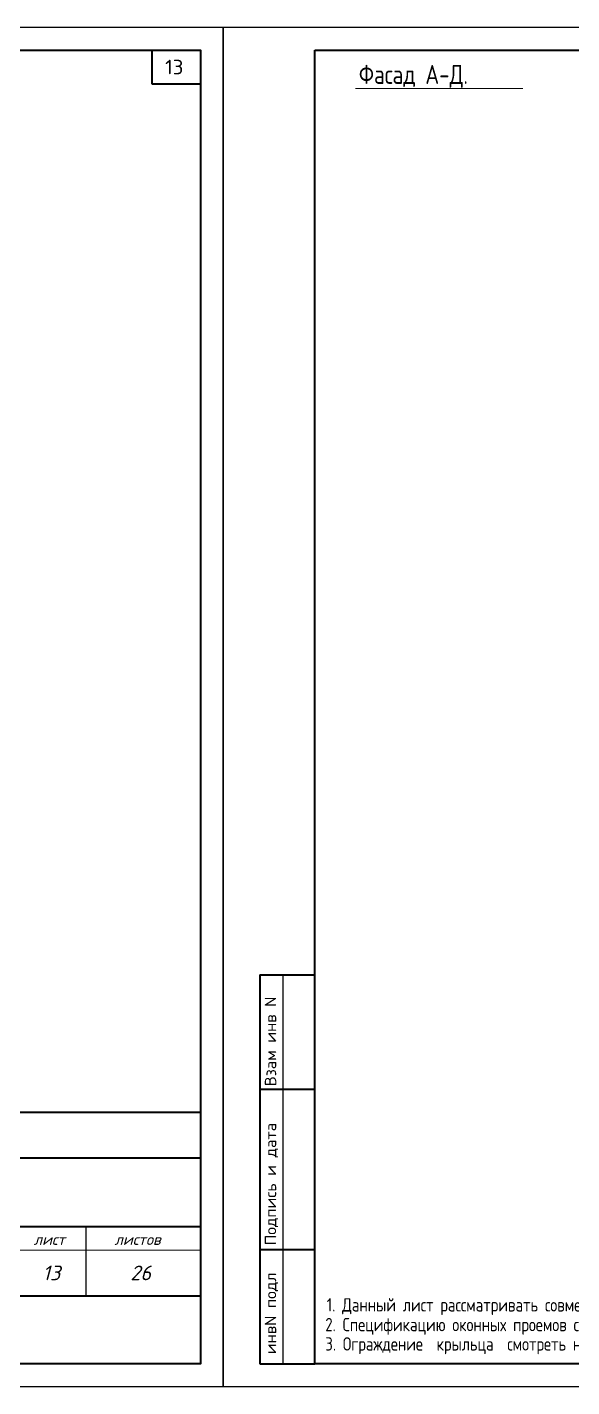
# Model space of a CAD drawing. Extents: x -12289450 to -10763036, y -7834513 to -6150123.
# Drawn here: x -11088664 to -11080094, y -7715920 to -7694536 of the extents above; entities that cross this region are included whole.
import ezdxf

# ---------------------------------------------------------------- set-up
doc = ezdxf.new("R2010")
doc.units = 0
doc.header["$LTSCALE"] = 25
for name, color, linetype in [('003-ТЕКСТ', 7, 'Continuous'), ('Annotation - Text', 7, 'Continuous'), ('ArchiCAD', 7, 'Continuous'), ('EEE', 7, 'Continuous'), ('kassa', 7, 'Continuous'), ('Новое', 51, 'Continuous')]:
    doc.layers.add(name, color=color, linetype=linetype)
doc.styles.add('gismo', font='isocpeui.ttf')
doc.styles.add('GOST 2.304', font='cs_gost2304.shx')
doc.styles.add('SIMP701', font='simplex701.shx')
doc.styles.get("Standard").update_dxf_attribs({"font": 'arial.ttf'})

msp = doc.modelspace()

# ---------------------------------------------------------------- linework, layer by layer
at = {"layer": 'ArchiCAD', "color": 7, "linetype": 'Continuous', "lineweight": 35}
for p, q in [((-11085003.2, -7709440), (-11084139.2, -7709440)), ((-11085003.2, -7709440), (-11085003.2, -7715559.9)), ((-11085003.2, -7711239.9), (-11084139.2, -7711239.9)), ((-11099259, -7711599.9), (-11085939.2, -7711599.9)), ((-11094579.1, -7712319.9), (-11085939.2, -7712319.9)), ((-11099259, -7713399.9), (-11085939.2, -7713399.9)), ((-11085003.2, -7713759.9), (-11084139.2, -7713759.9)), ((-11094579.1, -7714491.3), (-11085939.2, -7714491.3)), ((-11085003.2, -7715559.9), (-11084139.2, -7715559.9))]:
    msp.add_line(p, q, dxfattribs=at)
for points in [[(-11114379.1, -7694896.2), (-11085939.2, -7694896.2), (-11085939.2, -7715560.1), (-11114379.1, -7715560.1)], [(-11084139.2, -7694896.2), (-11055699.4, -7694896.2), (-11055699.4, -7715560.1), (-11084139.2, -7715560.1)], [(-11085939.2, -7715559.9), (-11099259, -7715559.9), (-11099259, -7711599.9), (-11085939.2, -7711599.9), (-11085939.2, -7715559.9)]]:
    msp.add_lwpolyline(points, close=True, dxfattribs=at)
at = {"layer": 'ArchiCAD', "color": 7, "linetype": 'Continuous', "lineweight": 35, "extrusion": (1, 0, 0), "elevation": -11086701}
msp.add_lwpolyline([(-7694896.2, 0), (-7695429.4, 0)], dxfattribs=at)
at = {"layer": 'ArchiCAD', "color": 7, "linetype": 'Continuous', "lineweight": 35, "extrusion": (0, 1, 0), "elevation": -7695429.4}
msp.add_lwpolyline([(11086701, 0), (11085939.2, 0)], dxfattribs=at)
at = {"layer": 'EEE', "lineweight": 15}
msp.add_line((-11083499.6, -7695500.8), (-11080864.1, -7695500.8), dxfattribs=at)
at = {"layer": 'kassa', "lineweight": 15}
msp.add_line((-11089899.2, -7713771.3), (-11085939.2, -7713771.3), dxfattribs=at)
at = {"layer": 'Новое', "color": 7, "linetype": 'Continuous'}
for p, q in [((-11084643.2, -7709440), (-11084643.2, -7715559.9)), ((-11087739.2, -7713399.9), (-11087739.2, -7714491.3))]:
    msp.add_line(p, q, dxfattribs=at)
for points in [[(-11115819.1, -7694536.2), (-11085579.2, -7694536.2), (-11085579.2, -7715920.1), (-11115819.1, -7715920.1)], [(-11115819.1, -7694536.2), (-11085579.2, -7694536.2), (-11085579.2, -7715920.1), (-11115819.1, -7715920.1)], [(-11085579.2, -7694536.2), (-11055339.4, -7694536.2), (-11055339.4, -7715920.1), (-11085579.2, -7715920.1)], [(-11085579.2, -7694536.2), (-11055339.4, -7694536.2), (-11055339.4, -7715920.1), (-11085579.2, -7715920.1)]]:
    msp.add_lwpolyline(points, close=True, dxfattribs=at)

# ---------------------------------------------------------------- texts
at = {"insert": (-11086492.2, -7695048.5), "char_height": 228.541, "width": 435.317, "attachment_point": 1}
msp.add_mtext('{\\Fsimplex|c0;13}', dxfattribs=at)
at = {"layer": '003-ТЕКСТ', "lineweight": 30, "style": 'SIMP701'}
for s, height, p in [('Взам инв N', 180, (-11084745.3, -7711193.5)), ('Подпись и дата', 179.997, (-11084745.4, -7713694.6)), ('инвN подл', 180, (-11084745.4, -7715406.7))]:
    msp.add_text(s, height=height, rotation=90, dxfattribs=at).set_placement(p)
at = {"layer": 'Annotation - Text', "color": 0, "lineweight": 25}
for s, height, style, p in [('Фасад А-Д.', 300, 'GOST 2.304', (-11083445.1, -7695428.4)), ('лист', 173.16, 'gismo', (-11088561.8, -7713688.6)), ('листов', 173.16, 'gismo', (-11087290.4, -7713688.6)), ('13', 230.88, 'gismo', (-11088421.5, -7714244.2)), ('26', 230.88, 'gismo', (-11087040.8, -7714244.2)), ('1. Данный лист рассматривать совместно с листами АР-1,2,3,4,5,6,7,9-16,18.', 210, 'GOST 2.304', (-11083950.2, -7714735.7)), ('2. Спецификацию оконных проемов смотреть на листе АР-16.', 210, 'GOST 2.304', (-11083973, -7715046.3)), ('3. Ограждение  крыльца  смотреть на листе АР-18.', 210, 'GOST 2.304', (-11083973, -7715350.4))]:
    msp.add_text(s, height=height, dxfattribs=dict(at, style=style)).set_placement(p)

doc.saveas('drawing.dxf')
